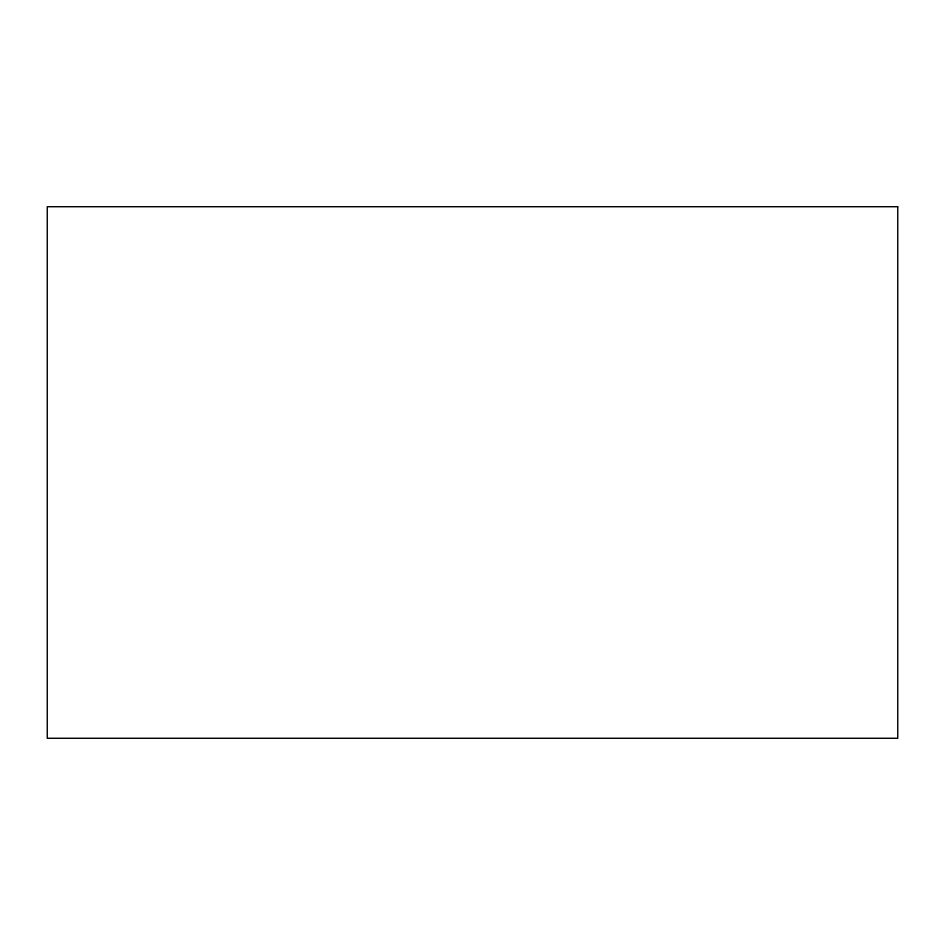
<?xml version="1.0" encoding="UTF-8"?>
<svg xmlns="http://www.w3.org/2000/svg" width="945" height="945" viewBox="0 0 945 945"><rect width="100%" height="100%" fill="white"/><g stroke="black" fill="none" stroke-linecap="round" stroke-linejoin="round"><path stroke-width="1.42" d="M897.75 206.719L47.25 206.719L47.25 738.281L897.75 738.281L897.75 206.719"/></g></svg>
